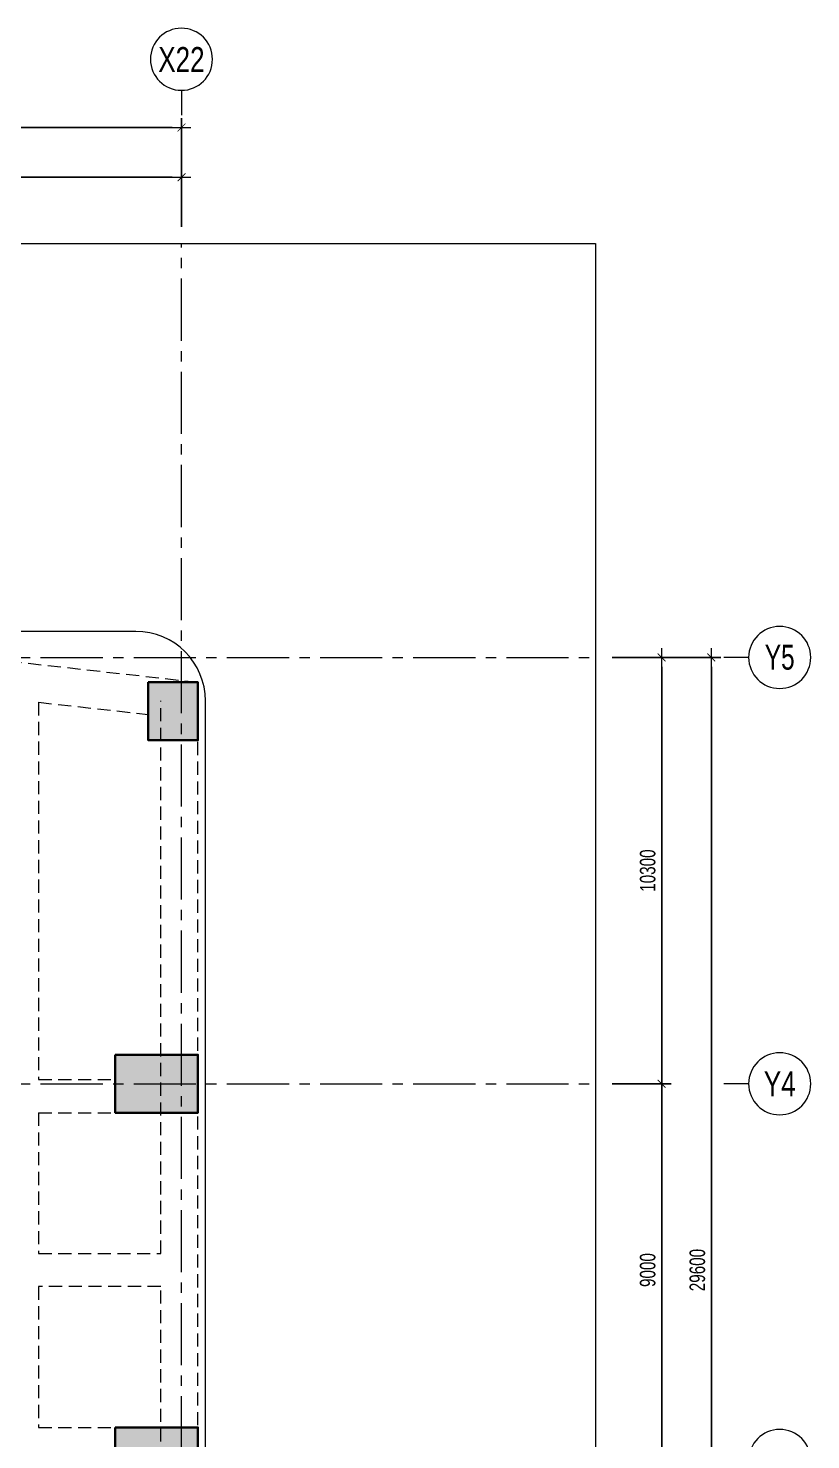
# Model space of a CAD drawing. Header units: millimetres. Extents: x 115500 to 206800, y -6300 to 53700.
# Drawn here: x 187900 to 206800, y 19600 to 53700 of the extents above; entities that cross this region are included whole.
import ezdxf
from ezdxf.enums import TextEntityAlignment as Align

# ---------------------------------------------------------------- set-up
doc = ezdxf.new("R2010")
doc.units = ezdxf.units.MM
for name, pattern in [('HIDDEN2', [4.7625, 3.175, -1.5875]), ('HT_Dim Grid$0$CENTER2', [1.125, 0.75, -0.125, 0.125, -0.125]), ('HT_Grid$0$CENTER2', [1.125, 0.75, -0.125, 0.125, -0.125])]:
    doc.linetypes.add(name, pattern=pattern)
doc.layers.get('0').update_dxf_attribs({"lineweight": 20})
doc.layers.get('Defpoints').update_dxf_attribs({"color": 151, "lineweight": 9})
for name, color, linetype, lineweight in [('HT_5F_Col$0$NDC_S-COLUMN', 4, 'Continuous', 40), ('HT_5F_Col$0$NDC_S_HATCH COLUMN AND WALL', 251, 'Continuous', 13), ('HT_Dim Grid$0$NDC_S_AXIS', 5, 'HT_Dim Grid$0$CENTER2', 13), ('HT_Dim Grid$0$NDC_S_DIM', 1, 'Continuous', 15), ('HT_Dim Grid$0$NDC_S_SYMBOL', 1, 'Continuous', 15), ('HT_Dim Grid$0$NDC_S_TEXT SYMBOL', 7, 'Continuous', 20), ('HT_Grid$0$NDC_S_AXIS', 5, 'HT_Grid$0$CENTER2', 13), ('NDC_S_BEAM', 3, 'HIDDEN2', 20), ('NDC_S_SLAB', 2, 'Continuous', 20)]:
    doc.layers.add(name, color=color, linetype=linetype, lineweight=lineweight)
doc.styles.add('HT_Dim Grid$0$NDC_ANNO', font='', dxfattribs={"width": 0.8})
doc.styles.add('HT_Dim Grid$0$NDC_DIM', font='', dxfattribs={"width": 0.75})
doc.styles.get('HT_Dim Grid$0$NDC_ANNO').set_extended_font_data('Dotum')
doc.styles.get('HT_Dim Grid$0$NDC_DIM').set_extended_font_data('Dotum')
doc.dimstyles.new('HT_Dim Grid$0$NDC_dim_150', dxfattribs={"dimscale": 150, "dimtxt": 2.5, "dimasz": 1.5, "dimexe": 1.5, "dimexo": 2.5, "dimgap": 1, "dimtad": 1, "dimdec": 0, "dimzin": 0, "dimdsep": 46, "dimtxsty": 'HT_Dim Grid$0$NDC_DIM', "dimblk": 'HT_Dim Grid$0$DIMMARK', "dimcen": 0.09, "dimdle": 1.2, "dimclrd": 1, "dimclre": 1, "dimclrt": 3, "dimadec": 0, "dimazin": 0, "dimtfac": 1, "dimtdec": 0, "dimtix": 1, "dimtofl": 0, "dimtmove": 0, "dimatfit": 3, "dimfxl": 8, "dimfxlon": 1, "dimtolj": 1, "dimtzin": 0, "dimarcsym": 0})

# ---------------------------------------------------------------- blocks, each defined once
blk = doc.blocks.new('*U17')
at = {"layer": 'HT_Dim Grid$0$NDC_S_SYMBOL'}
blk.add_line((5, 0), (9, 0), dxfattribs=at)
blk.add_circle((0, 0), 5, dxfattribs=at)
at = {"layer": 'HT_Dim Grid$0$NDC_S_TEXT SYMBOL', "color": 7, "style": 'HT_Dim Grid$0$NDC_ANNO', "width": 0.8}
blk.add_attdef('GRID', text='', height=4, rotation=270, dxfattribs=at).set_placement((0, 0), align=Align.MIDDLE)
blk = doc.blocks.new('HT_Dim Grid$0$DIMMARK')
at = {"layer": 'HT_Dim Grid$0$NDC_S_DIM', "color": 1}
blk.add_line((-1.5, 0), (1, 0), dxfattribs=at)
at = {"layer": 'HT_Dim Grid$0$NDC_S_DIM', "color": 2, "const_width": 0.1}
blk.add_lwpolyline([(-0.42, -0.42), (0.42, 0.42)], dxfattribs=at)
blk = doc.blocks.new('*D65')
at = {"layer": 'Defpoints', "color": 0, "ltscale": 200, "transparency": 16777216}
for p in [(191600, 38500), (204400, 38500), (191600, 8900)]:
    blk.add_point(p, dxfattribs=at)
at = {"layer": 'HT_Dim Grid$0$NDC_S_DIM', "color": 1, "lineweight": -2, "ltscale": 200, "transparency": 16777216}
for p, q in [((203200, 38500), (204625, 38500)), ((204400, 9125), (204400, 38275)), ((203200, 8900), (204625, 8900))]:
    blk.add_line(p, q, dxfattribs=at)
at = {"layer": 'HT_Dim Grid$0$NDC_S_DIM', "color": 1, "lineweight": -2, "ltscale": 200, "transparency": 16777216, "xscale": 225, "yscale": 225, "zscale": 225}
for p, rotation in [((204400, 38500), 90), ((204400, 8900), 270)]:
    blk.add_blockref('HT_Dim Grid$0$DIMMARK', p, dxfattribs=dict(at, rotation=rotation))
at = {"layer": 'HT_Dim Grid$0$NDC_S_DIM', "color": 3, "ltscale": 200, "transparency": 16777216, "insert": (204062, 23700), "char_height": 375, "attachment_point": 5, "rotation": 90, "style": 'HT_Dim Grid$0$NDC_DIM'}
blk.add_mtext('\\A1;29600', dxfattribs=at)
blk = doc.blocks.new('*D67')
at = {"layer": 'Defpoints', "color": 0, "ltscale": 200, "transparency": 16777216}
for p in [(191600, 28200), (203200, 28200), (191600, 19200)]:
    blk.add_point(p, dxfattribs=at)
at = {"layer": 'HT_Dim Grid$0$NDC_S_DIM', "color": 1, "lineweight": -2, "ltscale": 200, "transparency": 16777216}
for p, q in [((202000, 28200), (203425, 28200)), ((203200, 19425), (203200, 27975)), ((202000, 19200), (203425, 19200))]:
    blk.add_line(p, q, dxfattribs=at)
at = {"layer": 'HT_Dim Grid$0$NDC_S_DIM', "color": 1, "lineweight": -2, "ltscale": 200, "transparency": 16777216, "xscale": 225, "yscale": 225, "zscale": 225}
for p, rotation in [((203200, 28200), 90), ((203200, 19200), 270)]:
    blk.add_blockref('HT_Dim Grid$0$DIMMARK', p, dxfattribs=dict(at, rotation=rotation))
at = {"layer": 'HT_Dim Grid$0$NDC_S_DIM', "color": 3, "ltscale": 200, "transparency": 16777216, "insert": (202862, 23700), "char_height": 375, "attachment_point": 5, "rotation": 90, "style": 'HT_Dim Grid$0$NDC_DIM'}
blk.add_mtext('\\A1;9000', dxfattribs=at)
blk = doc.blocks.new('*D68')
at = {"layer": 'Defpoints', "color": 0, "ltscale": 200, "transparency": 16777216}
for p in [(191600, 38500), (203200, 38500), (191600, 28200)]:
    blk.add_point(p, dxfattribs=at)
at = {"layer": 'HT_Dim Grid$0$NDC_S_DIM', "color": 1, "lineweight": -2, "ltscale": 200, "transparency": 16777216}
for p, q in [((202000, 38500), (203425, 38500)), ((203200, 28425), (203200, 38275)), ((202000, 28200), (203425, 28200))]:
    blk.add_line(p, q, dxfattribs=at)
at = {"layer": 'HT_Dim Grid$0$NDC_S_DIM', "color": 1, "lineweight": -2, "ltscale": 200, "transparency": 16777216, "xscale": 225, "yscale": 225, "zscale": 225}
for p, rotation in [((203200, 38500), 90), ((203200, 28200), 270)]:
    blk.add_blockref('HT_Dim Grid$0$DIMMARK', p, dxfattribs=dict(at, rotation=rotation))
at = {"layer": 'HT_Dim Grid$0$NDC_S_DIM', "color": 3, "ltscale": 200, "transparency": 16777216, "insert": (202862, 33350), "char_height": 375, "attachment_point": 5, "rotation": 90, "style": 'HT_Dim Grid$0$NDC_DIM'}
blk.add_mtext('\\A1;10300', dxfattribs=at)
blk = doc.blocks.new('*D52')
at = {"layer": 'Defpoints', "color": 0, "ltscale": 200, "transparency": 16777216}
for p in [(191600, 51300), (130700, 38500), (191600, 38500)]:
    blk.add_point(p, dxfattribs=at)
at = {"layer": 'HT_Dim Grid$0$NDC_S_DIM', "color": 1, "lineweight": -2, "ltscale": 200, "transparency": 16777216}
for p, q in [((130700, 50100), (130700, 51525)), ((191600, 50100), (191600, 51525)), ((130925, 51300), (191375, 51300))]:
    blk.add_line(p, q, dxfattribs=at)
at = {"layer": 'HT_Dim Grid$0$NDC_S_DIM', "color": 1, "lineweight": -2, "ltscale": 200, "transparency": 16777216, "xscale": 225, "yscale": 225, "zscale": 225, "rotation": 180}
blk.add_blockref('HT_Dim Grid$0$DIMMARK', (130700, 51300), dxfattribs=at)
at = {"layer": 'HT_Dim Grid$0$NDC_S_DIM', "color": 1, "lineweight": -2, "ltscale": 200, "transparency": 16777216, "xscale": 225, "yscale": 225, "zscale": 225}
blk.add_blockref('HT_Dim Grid$0$DIMMARK', (191600, 51300), dxfattribs=at)
at = {"layer": 'HT_Dim Grid$0$NDC_S_DIM', "color": 3, "ltscale": 200, "transparency": 16777216, "insert": (161150, 51638), "char_height": 375, "attachment_point": 5, "style": 'HT_Dim Grid$0$NDC_DIM'}
blk.add_mtext('\\A1;60900', dxfattribs=at)
blk = doc.blocks.new('*D58')
at = {"layer": 'Defpoints', "color": 0, "ltscale": 200, "transparency": 16777216}
for p in [(191600, 50100), (181950, 38500), (191600, 38500)]:
    blk.add_point(p, dxfattribs=at)
at = {"layer": 'HT_Dim Grid$0$NDC_S_DIM', "color": 1, "lineweight": -2, "ltscale": 200, "transparency": 16777216}
for p, q in [((181950, 48900), (181950, 50325)), ((191600, 48900), (191600, 50325)), ((182175, 50100), (191375, 50100))]:
    blk.add_line(p, q, dxfattribs=at)
at = {"layer": 'HT_Dim Grid$0$NDC_S_DIM', "color": 1, "lineweight": -2, "ltscale": 200, "transparency": 16777216, "xscale": 225, "yscale": 225, "zscale": 225, "rotation": 180}
blk.add_blockref('HT_Dim Grid$0$DIMMARK', (181950, 50100), dxfattribs=at)
at = {"layer": 'HT_Dim Grid$0$NDC_S_DIM', "color": 1, "lineweight": -2, "ltscale": 200, "transparency": 16777216, "xscale": 225, "yscale": 225, "zscale": 225}
blk.add_blockref('HT_Dim Grid$0$DIMMARK', (191600, 50100), dxfattribs=at)
at = {"layer": 'HT_Dim Grid$0$NDC_S_DIM', "color": 3, "ltscale": 200, "transparency": 16777216, "insert": (186775, 50438), "char_height": 375, "attachment_point": 5, "style": 'HT_Dim Grid$0$NDC_DIM'}
blk.add_mtext('\\A1;9650', dxfattribs=at)
blk = doc.blocks.new('*U16')
at = {"layer": 'HT_Dim Grid$0$NDC_S_SYMBOL'}
blk.add_line((0, 5), (0, 9), dxfattribs=at)
blk.add_circle((0, 0), 5, dxfattribs=at)
at = {"layer": 'HT_Dim Grid$0$NDC_S_TEXT SYMBOL', "color": 7, "style": 'HT_Dim Grid$0$NDC_ANNO', "width": 0.8}
blk.add_attdef('GRID', text='', height=4, dxfattribs=at).set_placement((0, 0), align=Align.MIDDLE)
blk = doc.blocks.new('HT_5F_Col$0$cot')
at = {"layer": 'HT_5F_Col$0$NDC_S_HATCH COLUMN AND WALL', "ltscale": 0.005}
h = blk.add_hatch(color=256, dxfattribs=at)
h.dxf.hatch_style = 1
h.paths.add_polyline_path([(-0.5, 0.5), (0.5, 0.5), (0.5, -0.5), (-0.5, -0.5)])
at = {"layer": 'HT_5F_Col$0$NDC_S-COLUMN', "ltscale": 0.005}
blk.add_lwpolyline([(-0.5, 0.5), (0.5, 0.5), (0.5, -0.5), (-0.5, -0.5)], close=True, dxfattribs=at)

msp = doc.modelspace()

# ---------------------------------------------------------------- linework, layer by layer
at = {"layer": 'Defpoints'}
msp.add_lwpolyline([(120700, 48500), (201600, 48500), (201600, -1100), (120700, -1100)], close=True, dxfattribs=at)
msp.add_lwpolyline([(120700, 48500), (201600, 48500), (201600, -1100), (120700, -1100)], close=True, dxfattribs=at)
at = {"layer": 'HT_Grid$0$NDC_S_AXIS', "ltscale": 2000}
for p, q in [((191600, -1100), (191600, 48500)), ((120700, 38500), (201600, 38500)), ((120700, 28200), (201600, 28200))]:
    msp.add_line(p, q, dxfattribs=at)
at = {"layer": 'NDC_S_BEAM', "ltscale": 100}
for p, q in [((192000, 37892.3), (182550, 38950)), ((192000, 10900), (192000, 37892.3)), ((188150, 37417.6), (188150, 28300)), ((188150, 37417.6), (190800, 37121)), ((191100, 24100), (191100, 37450)), ((188150, 28300), (190000, 28300)), ((188150, 27500), (190000, 27500)), ((188150, 27500), (188150, 24100)), ((188150, 24100), (191100, 24100)), ((188150, 23300), (188150, 19900)), ((191100, 23300), (188150, 23300)), ((191100, 16700), (191100, 23300)), ((188150, 19900), (190000, 19900))]:
    msp.add_line(p, q, dxfattribs=at)
at = {"layer": 'NDC_S_SLAB', "ltscale": 10}
for p, q in [((190500, 39130), (182587.5, 39130)), ((192180, 9950), (192180, 37450))]:
    msp.add_line(p, q, dxfattribs=at)
msp.add_arc((190500, 37450), 1680, 0, 90, dxfattribs=at)

# ---------------------------------------------------------------- block references
at = {"yscale": 1400}
for p, xscale in [((191400, 37200), 1200), ((191000, 28200), 2000), ((191000, 19200), 2000)]:
    msp.add_blockref('HT_5F_Col$0$cot', p, dxfattribs=dict(at, xscale=xscale))
at = {"layer": 'HT_Dim Grid$0$NDC_S_AXIS'}
ref = msp.add_blockref('*U16', (191600, 52950), dxfattribs=dict(at, xscale=-150, yscale=150, zscale=150, rotation=180))
ref.add_attrib('GRID', 'X22', dxfattribs={"layer": 'HT_Dim Grid$0$NDC_S_TEXT SYMBOL', "color": 7, "height": 600, "style": 'HT_Dim Grid$0$NDC_ANNO', "width": 0.8}).set_placement((191600, 52950), align=Align.MIDDLE)
ref = msp.add_blockref('*U17', (206050, 38500), dxfattribs=dict(at, xscale=-150, yscale=150, zscale=150))
ref.add_attrib('GRID', 'Y5', dxfattribs={"layer": 'HT_Dim Grid$0$NDC_S_TEXT SYMBOL', "color": 7, "height": 600, "style": 'HT_Dim Grid$0$NDC_ANNO', "width": 0.75}).set_placement((206050, 38500), align=Align.MIDDLE)
ref = msp.add_blockref('*U17', (206050, 28200), dxfattribs=dict(at, xscale=-150, yscale=150, zscale=150))
ref.add_attrib('GRID', 'Y4', dxfattribs={"layer": 'HT_Dim Grid$0$NDC_S_TEXT SYMBOL', "color": 7, "height": 600, "style": 'HT_Dim Grid$0$NDC_ANNO', "width": 0.8}).set_placement((206050, 28200), align=Align.MIDDLE)
ref = msp.add_blockref('*U17', (206050, 19100), dxfattribs=dict(at, xscale=-150, yscale=150, zscale=150))
ref.add_attrib('GRID', 'Y3', dxfattribs={"layer": 'HT_Dim Grid$0$NDC_S_TEXT SYMBOL', "color": 7, "height": 600, "style": 'HT_Dim Grid$0$NDC_ANNO', "width": 0.8}).set_placement((206050, 19100), align=Align.MIDDLE)

# ---------------------------------------------------------------- dimensions: what is measured, and where the dimension line sits
at = {"layer": 'HT_Dim Grid$0$NDC_S_DIM', "ltscale": 200}
for base, p1, picture, middle in [((191600, 51300), (130700, 38500), '*D52', (161150, 51637.8)), ((191600, 50100), (181950, 38500), '*D58', (186775, 50437.8))]:
    dim = msp.add_linear_dim(base=base, p1=p1, p2=(191600, 38500), dimstyle='HT_Dim Grid$0$NDC_dim_150', override={"dimtmove": 1}, dxfattribs=at)
    dim.commit()
    dim.dimension.update_dxf_attribs({"geometry": picture, "text_midpoint": middle})
for base, p1, p2, picture, middle in [((204400, 38500), (191600, 8900), (191600, 38500), '*D65', (204062.2, 23700)), ((203200, 38500), (191600, 28200), (191600, 38500), '*D68', (202862.2, 33350)), ((203200, 28200), (191600, 19200), (191600, 28200), '*D67', (202862.2, 23700))]:
    dim = msp.add_linear_dim(base=base, p1=p1, p2=p2, angle=90, dimstyle='HT_Dim Grid$0$NDC_dim_150', override={"dimtmove": 1}, dxfattribs=at)
    dim.commit()
    dim.dimension.update_dxf_attribs({"geometry": picture, "text_midpoint": middle})

doc.saveas('drawing.dxf')
